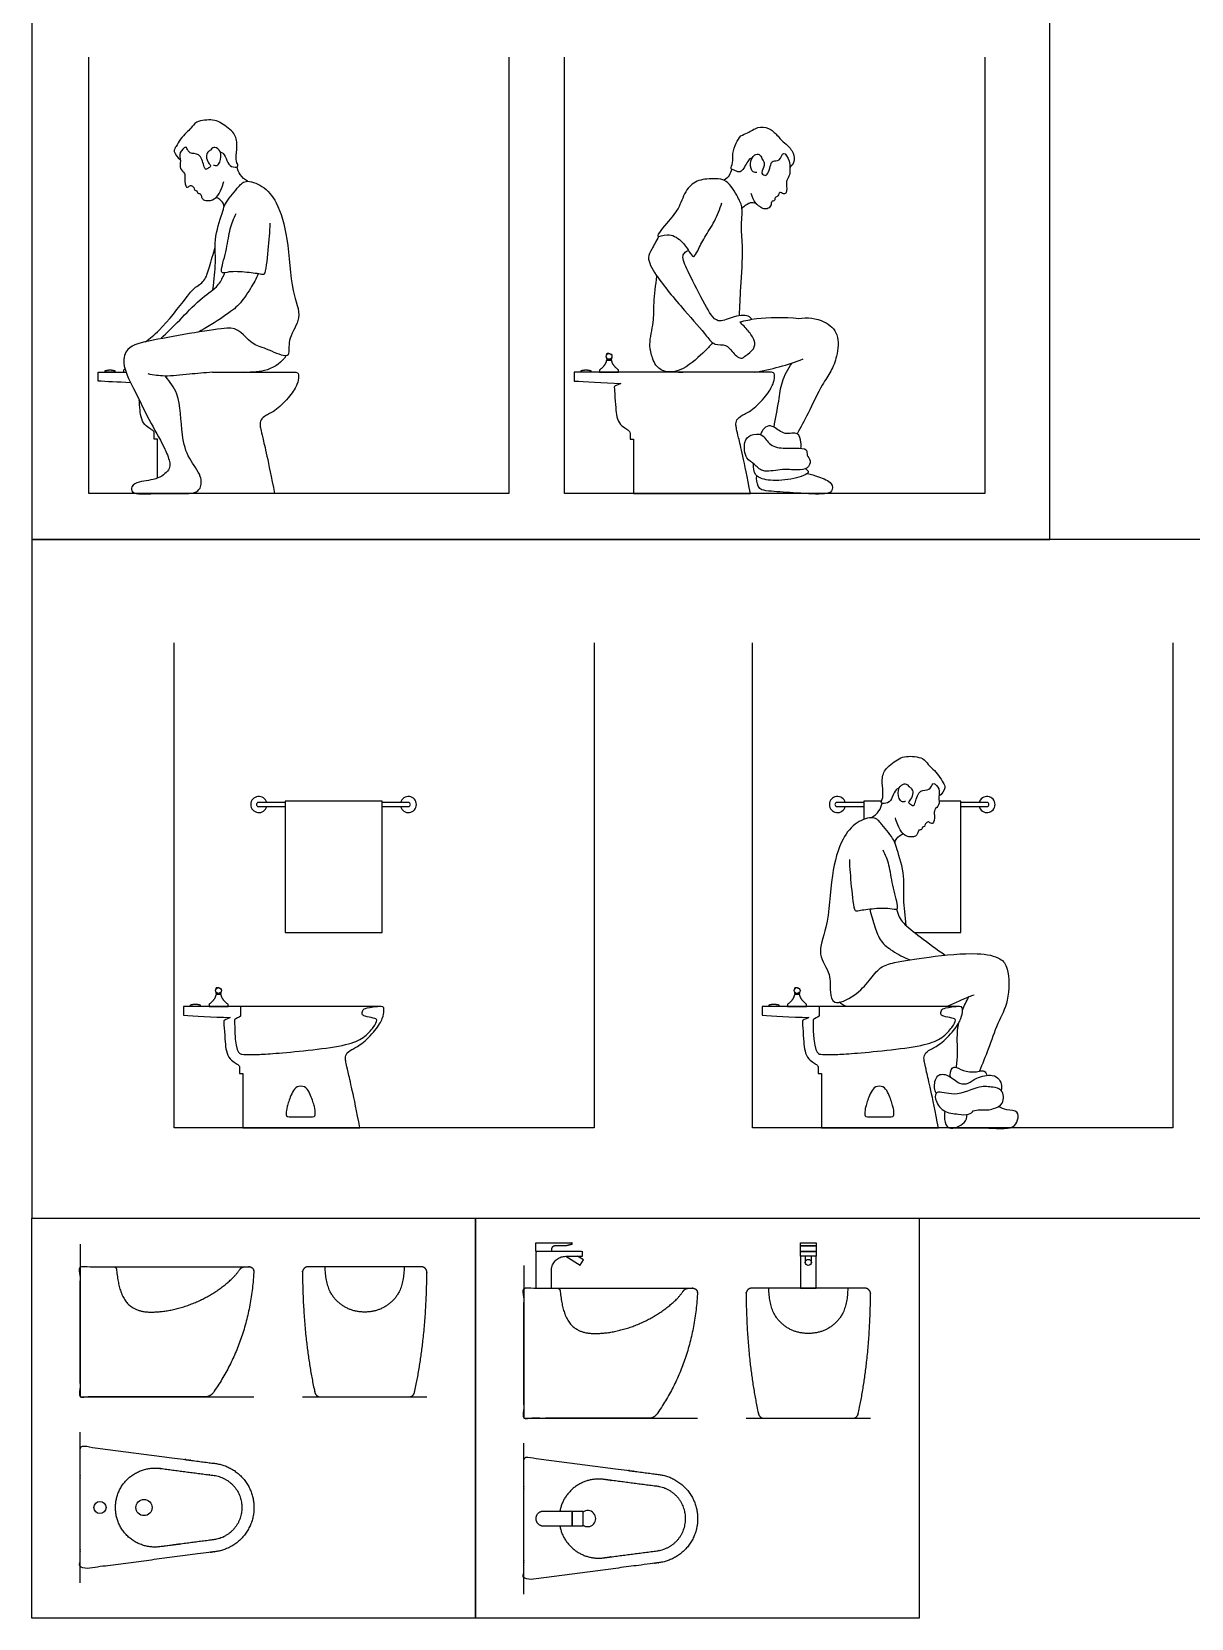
# Model space of a CAD drawing. Header units: millimetres. Extents: x 0.1 to 49.6, y 0.1 to 12.5.
# Drawn here: x 0.077 to 3.722, y 0.054 to 5.042 of the extents above; entities that cross this region are included whole.
import ezdxf

# ---------------------------------------------------------------- set-up
doc = ezdxf.new("R2010")
doc.units = ezdxf.units.MM
for name, color, linetype, true_color in [('AG-DETAILS', 7, 'Continuous', 0x66ffff), ('AG-DETAILS-DIAGRAM', 7, 'Continuous', 0xccff66), ('AG-DIAGRAM', 7, 'Continuous', 0xfecc66), ('AG-FIXTURE', 7, 'Continuous', 0x66ccff), ('AG-PEOPLE', 7, 'Continuous', 0xfc6666), ('X-VPRT', 6, 'Continuous', 0xff00ff)]:
    doc.layers.add(name, color=color, linetype=linetype, true_color=true_color)

msp = doc.modelspace()

# ---------------------------------------------------------------- linework, layer by layer
at = {"layer": 'AG-DETAILS'}
for centre, radius in [((0.2916, 0.4025), 0.019), ((0.4299, 0.4025), 0.0254)]:
    msp.add_circle(centre, radius, dxfattribs=at)
msp.add_arc((1.8244, 0.3678), 0.0254, 232.3854, 127.6146, dxfattribs=at)
at = {"layer": 'AG-DETAILS-DIAGRAM'}
for points, degree, knots in [([(0.7335, 1.9775), (0.7335, 1.9674), (0.7335, 1.9572), (0.7335, 1.9471), (0.7271, 1.9436), (0.7207, 1.9401), (0.7143, 1.9366), (0.7143, 1.8308), (0.745, 1.826), (0.7518, 1.8265), (0.79, 1.8265), (0.8623, 1.8314), (1.0589, 1.8498), (1.1213, 1.8779), (1.1543, 1.9137), (1.1654, 1.9376), (1.1542, 1.9409), (1.1208, 1.9472), (1.1148, 1.9524), (1.1164, 1.965), (1.1228, 1.9741), (1.1639, 1.9775)], 3, [0, 0, 0, 0, 0.099677, 0.099677, 0.099677, 0.171219, 0.171219, 0.171219, 0.337953, 0.504687, 0.671421, 0.838156, 1.171624, 1.338358, 1.505092, 1.671826, 1.83856, 2.005294, 2.172028, 2.338763, 2.505497, 2.505497, 2.505497, 2.505497]), ([(2.552, 1.9775), (2.552, 1.9674), (2.552, 1.9572), (2.552, 1.9471), (2.5456, 1.9436), (2.5393, 1.9401), (2.5329, 1.9366), (2.5329, 1.8308), (2.5635, 1.826), (2.5703, 1.8265), (2.6085, 1.8265), (2.6808, 1.8314), (2.8775, 1.8498), (2.9398, 1.8779), (2.9729, 1.9137), (2.9839, 1.9376), (2.9728, 1.9409), (2.9394, 1.9472), (2.9333, 1.9524), (2.9349, 1.965), (2.9414, 1.9741), (2.9825, 1.9775)], 3, [0, 0, 0, 0, 0.099677, 0.099677, 0.099677, 0.171219, 0.171219, 0.171219, 0.337953, 0.504687, 0.671421, 0.838156, 1.171624, 1.338358, 1.505092, 1.671826, 1.83856, 2.005294, 2.172028, 2.338763, 2.505497, 2.505497, 2.505497, 2.505497]), ([(0.3347, 1.1594), (0.3429, 1.1594), (0.344, 1.1479), (0.3497, 1.0833), (0.3959, 1.0183), (0.4985, 1.0159), (0.6155, 1.0532), (0.7101, 1.1197), (0.7318, 1.1518), (0.7372, 1.1594), (0.7493, 1.1594)], 2, [0, 0, 0, 0.065995, 0.065995, 0.396161, 0.755085, 1.114009, 1.472934, 1.794249, 1.794249, 1.864935, 1.864935, 1.864935]), ([(1.2475, 1.1594), (1.2475, 1.088), (1.1754, 1.0171), (1.1236, 1.0171), (1.0718, 1.0171), (0.9997, 1.088), (0.9997, 1.1594)], 2, [-0.774236, -0.774236, -0.774236, -0.387118, 0, 0, 0.387118, 0.774236, 0.774236, 0.774236]), ([(1.7292, 1.092), (1.7373, 1.092), (1.7385, 1.0805), (1.7442, 1.016), (1.7903, 0.951), (1.893, 0.9485), (2.01, 0.9859), (2.1046, 1.0524), (2.1262, 1.0845), (2.1317, 1.092), (2.1438, 1.092)], 2, [0, 0, 0, 0.065995, 0.065995, 0.396161, 0.755085, 1.114009, 1.472934, 1.794249, 1.794249, 1.864935, 1.864935, 1.864935]), ([(2.6419, 1.092), (2.6419, 1.0207), (2.5698, 0.9498), (2.518, 0.9498), (2.4663, 0.9498), (2.3941, 1.0207), (2.3941, 1.092)], 2, [-0.774236, -0.774236, -0.774236, -0.387118, 0, 0, 0.387118, 0.774236, 0.774236, 0.774236])]:
    msp.add_open_spline(points, degree=degree, knots=knots, dxfattribs=at)
at = {"layer": 'AG-DIAGRAM'}
for points in [[(1.5769, 4.9617), (1.5769, 3.5901), (0.2561, 3.5901), (0.2561, 4.9617)], [(3.0726, 4.9617), (3.0726, 3.5901), (1.7518, 3.5901), (1.7518, 4.9617)], [(1.8451, 3.1205), (1.8451, 1.5965), (0.5243, 1.5965), (0.5243, 3.1205)], [(3.6637, 3.1205), (3.6637, 1.5965), (2.3429, 1.5965), (2.3429, 3.1205)], [(0.2295, 1.2304), (0.2295, 0.7504), (0.7756, 0.7504)], [(1.624, 1.1631), (1.624, 0.6831), (2.1701, 0.6831)], [(0.928, 0.7504), (1.3192, 0.7504)], [(2.3225, 0.6831), (2.7136, 0.6831)], [(0.2295, 0.1654), (0.2295, 0.6395)], [(1.624, 0.1307), (1.624, 0.6048)]]:
    msp.add_lwpolyline(points, dxfattribs=at)
at = {"layer": 'AG-FIXTURE'}
for p, q in [((1.8857, 4.0085), (1.8857, 4.0121)), ((1.8977, 4.0085), (1.8977, 4.0121)), ((0.366, 3.9711), (0.3738, 3.9711)), ((1.8618, 3.9711), (1.9216, 3.9711)), ((0.6582, 2.0149), (0.6582, 2.0185)), ((0.6702, 2.0149), (0.6702, 2.0185)), ((2.4767, 2.0149), (2.4767, 2.0185)), ((2.4887, 2.0149), (2.4887, 2.0185)), ((0.6343, 1.9775), (0.6941, 1.9775)), ((2.4528, 1.9775), (2.5126, 1.9775))]:
    msp.add_line(p, q, dxfattribs=at)
for points in [[(0.3382, 3.9764), (0.3382, 3.9711), (0.3079, 3.9711), (0.3079, 3.9764)], [(1.834, 3.9764), (1.834, 3.9711), (1.8036, 3.9711), (1.8036, 3.9764)], [(2.7481, 2.6235), (2.6921, 2.6235), (2.6921, 2.5656)], [(2.8516, 2.2103), (2.9969, 2.2103), (2.9969, 2.6235), (2.9289, 2.6235)], [(0.6065, 1.9828), (0.6065, 1.9775), (0.5762, 1.9775), (0.5762, 1.9828)], [(2.425, 1.9828), (2.425, 1.9775), (2.3947, 1.9775), (2.3947, 1.9828)], [(0.8859, 1.631), (0.9228, 1.631)], [(0.9228, 1.631), (0.9596, 1.631)], [(2.7044, 1.631), (2.7413, 1.631)], [(2.7413, 1.631), (2.7782, 1.631)], [(1.7554, 1.1923), (1.8012, 1.1648), (1.811, 1.1811), (1.7924, 1.1923)], [(2.5276, 1.173), (2.5276, 1.1923), (2.5085, 1.1923), (2.5085, 1.173)]]:
    msp.add_lwpolyline(points, dxfattribs=at)
for points in [[(0.8736, 2.6235), (0.8736, 2.2103), (1.1784, 2.2103), (1.1784, 2.6235)], [(2.4937, 1.2251), (2.4937, 1.2347), (2.5424, 1.2347), (2.5424, 1.2251)], [(2.4937, 1.2251), (2.5424, 1.2251), (2.5424, 1.2071), (2.4937, 1.2071)], [(2.4937, 1.1923), (2.4937, 1.2071), (2.5424, 1.2071), (2.5424, 1.1923)], [(2.4937, 1.092), (2.5424, 1.092), (2.5424, 1.1923), (2.4937, 1.1923)]]:
    msp.add_lwpolyline(points, close=True, dxfattribs=at)
for centre, radius in [((1.8917, 4.0212), 0.00918), ((0.6642, 2.0276), 0.00918), ((2.4827, 2.0276), 0.00918), ((2.518, 1.173), 0.00952)]:
    msp.add_circle(centre, radius, dxfattribs=at)
for centre, radius, start, end in [((1.8848, 4.0067), 0.00185, 90, 170.0277), ((1.8985, 4.0067), 0.00185, 9.9723, 90), ((0.3678, 3.9776), 0.00185, 126.5623, 180), ((1.8636, 3.9776), 0.00185, 126.5623, 180), ((1.9197, 3.9776), 0.00185, 0, 53.4377), ((0.791, 2.6125), 0.0254, 14.4775, 345.5225), ((0.7897, 2.6125), 0.00635, 90, 180), ((0.7897, 2.6125), 0.00635, 180, 270), ((1.2609, 2.6125), 0.0254, 194.4775, 165.5225), ((1.2609, 2.6125), 0.00635, 0, 90), ((1.2609, 2.6125), 0.00635, 270, 0), ((2.6096, 2.6125), 0.0254, 14.4775, 345.5225), ((2.6082, 2.6125), 0.00635, 90, 180), ((2.6082, 2.6125), 0.00635, 180, 270), ((3.0795, 2.6125), 0.0254, 194.4775, 165.5225), ((3.0795, 2.6125), 0.00635, 0, 90), ((3.0795, 2.6125), 0.00635, 270, 0), ((0.6574, 2.013), 0.00185, 90, 170.0277), ((0.671, 2.013), 0.00185, 9.9723, 90), ((2.4759, 2.013), 0.00185, 90, 170.0277), ((2.4896, 2.013), 0.00185, 9.9723, 90), ((0.6361, 1.9839), 0.00185, 126.5623, 180), ((0.6923, 1.9839), 0.00185, 0, 53.4377), ((2.4547, 1.9839), 0.00185, 126.5623, 180), ((2.5108, 1.9839), 0.00185, 0, 53.4377)]:
    msp.add_arc(centre, radius, start, end, dxfattribs=at)
for points, degree in [([(1.883, 4.007), (1.8804, 3.9924), (1.8625, 3.9791)], 2), ([(1.8917, 4.0085), (1.8883, 4.0085), (1.8848, 4.0085)], 2), ([(1.8985, 4.0085), (1.8951, 4.0085), (1.8917, 4.0085)], 2), ([(1.9208, 3.9791), (1.9029, 3.9924), (1.9003, 4.007)], 2), ([(0.3079, 3.9764), (0.323, 3.9807), (0.3382, 3.9764)], 2), ([(0.366, 3.9776), (0.366, 3.9744), (0.366, 3.9711)], 2), ([(0.3702, 3.9818), (0.3686, 3.9804), (0.3667, 3.9791)], 2), ([(1.8036, 3.9764), (1.8188, 3.9807), (1.834, 3.9764)], 2), ([(1.8618, 3.9776), (1.8618, 3.9744), (1.8618, 3.9711)], 2), ([(1.9216, 3.9711), (1.9216, 3.9744), (1.9216, 3.9776)], 2), ([(0.8736, 2.6188), (0.8316, 2.6188), (0.7897, 2.6188)], 2), ([(0.7897, 2.6061), (0.8316, 2.6061), (0.8736, 2.6061)], 2), ([(1.2609, 2.6188), (1.2197, 2.6188), (1.1784, 2.6188)], 2), ([(1.1784, 2.6061), (1.2197, 2.6061), (1.2609, 2.6061)], 2), ([(2.6921, 2.6188), (2.6502, 2.6188), (2.6082, 2.6188)], 2), ([(2.6082, 2.6061), (2.6502, 2.6061), (2.6921, 2.6061)], 2), ([(3.0795, 2.6188), (3.0382, 2.6188), (2.9969, 2.6188)], 2), ([(2.9969, 2.6061), (3.0382, 2.6061), (3.0795, 2.6061)], 2), ([(0.6555, 2.0133), (0.653, 1.9987), (0.635, 1.9854)], 2), ([(0.6642, 2.0149), (0.6608, 2.0149), (0.6574, 2.0149)], 2), ([(0.671, 2.0149), (0.6676, 2.0149), (0.6642, 2.0149)], 2), ([(0.6934, 1.9854), (0.6754, 1.9987), (0.6728, 2.0133)], 2), ([(2.4741, 2.0133), (2.4715, 1.9987), (2.4536, 1.9854)], 2), ([(2.4827, 2.0149), (2.4793, 2.0149), (2.4759, 2.0149)], 2), ([(2.4896, 2.0149), (2.4861, 2.0149), (2.4827, 2.0149)], 2), ([(2.5119, 1.9854), (2.494, 1.9987), (2.4914, 2.0133)], 2), ([(0.5762, 1.9828), (0.5913, 1.987), (0.6065, 1.9828)], 2), ([(0.6343, 1.9839), (0.6343, 1.9807), (0.6343, 1.9775)], 2), ([(0.6941, 1.9775), (0.6941, 1.9807), (0.6941, 1.9839)], 2), ([(2.3947, 1.9828), (2.4099, 1.987), (2.425, 1.9828)], 2), ([(2.4528, 1.9839), (2.4528, 1.9807), (2.4528, 1.9775)], 2), ([(2.5126, 1.9775), (2.5126, 1.9807), (2.5126, 1.9839)], 2), ([(0.9228, 1.7273), (0.9055, 1.7273), (0.8901, 1.6964), (0.8784, 1.6604), (0.8767, 1.6406), (0.8771, 1.631), (0.8859, 1.631)], 3), ([(0.9596, 1.631), (0.9684, 1.631), (0.9689, 1.6406), (0.9671, 1.6604), (0.9554, 1.6964), (0.94, 1.7273), (0.9228, 1.7273)], 3), ([(2.7413, 1.7273), (2.724, 1.7273), (2.7087, 1.6964), (2.6969, 1.6604), (2.6952, 1.6406), (2.6956, 1.631), (2.7044, 1.631)], 3), ([(2.7782, 1.631), (2.7869, 1.631), (2.7874, 1.6406), (2.7857, 1.6604), (2.7739, 1.6964), (2.7586, 1.7273), (2.7413, 1.7273)], 3)]:
    msp.add_open_spline(points, degree=degree, dxfattribs=at)
for points, degree, knots in [([(1.9002, 4.0247), (1.8917, 4.0327), (1.8832, 4.0289), (1.8832, 4.0269), (1.8832, 4.0247)], 2, [0.14077652, 0.14077652, 0.14077652, 0.20964538, 0.20964538, 0.2308464, 0.2308464, 0.2308464]), ([(1.8832, 4.0178), (1.8832, 4.0151), (1.8832, 4.0121), (1.8868, 4.0121), (1.8904, 4.0121)], 2, [0.25574891, 0.25574891, 0.25574891, 0.27334207, 0.27334207, 0.28970983, 0.28970983, 0.28970983]), ([(1.893, 4.0121), (1.8966, 4.0121), (1.9002, 4.0121), (1.9002, 4.0151), (1.9002, 4.0178)], 2, [0.08191309, 0.08191309, 0.08191309, 0.09828085, 0.09828085, 0.11587401, 0.11587401, 0.11587401]), ([(0.3882, 3.9383), (0.3477, 3.9401), (0.3106, 3.9418), (0.286, 3.9438), (0.286, 3.9529), (0.286, 3.962), (0.286, 3.9711), (0.3148, 3.9711), (0.3441, 3.9711), (0.3738, 3.9711)], 3, [0.7842847, 0.7842847, 0.7842847, 0.7842847, 1.1888742, 1.1888742, 1.1888742, 1.2770696, 1.2770696, 1.2770696, 1.5891093, 1.5891093, 1.5891093, 1.5891093]), ([(0.6457, 3.9711), (0.7317, 3.9711), (0.8192, 3.9711), (0.9068, 3.9711), (0.9163, 3.9711), (0.9163, 3.9587), (0.9139, 3.9357), (0.8921, 3.8981), (0.8435, 3.8489), (0.8124, 3.8363), (0.7954, 3.8215), (0.7939, 3.8058), (0.7987, 3.7834), (0.8199, 3.6953), (0.8403, 3.5901), (0.7176, 3.5901), (0.5949, 3.5901), (0.4723, 3.5901)], 3, [2.50697, 2.50697, 2.50697, 2.50697, 3.354334, 3.354334, 3.354334, 3.515499, 3.676664, 3.837829, 3.998994, 4.160159, 4.321324, 4.482489, 4.643654, 4.804819, 4.804819, 4.804819, 5.991601, 5.991601, 5.991601, 5.991601]), ([(1.9286, 3.9364), (1.8719, 3.9388), (1.8152, 3.9412), (1.7818, 3.9438), (1.7818, 3.9529), (1.7818, 3.962), (1.7818, 3.9711), (1.9732, 3.9711), (2.1879, 3.9711), (2.4026, 3.9711), (2.4121, 3.9711), (2.4121, 3.9587), (2.4097, 3.9357), (2.3878, 3.8981), (2.3393, 3.8489), (2.3082, 3.8363), (2.2912, 3.8215), (2.2896, 3.8058), (2.2945, 3.7834), (2.3157, 3.6953), (2.336, 3.5901), (2.2134, 3.5901), (2.0907, 3.5901), (1.9681, 3.5901), (1.9681, 3.647), (1.9681, 3.7038), (1.9681, 3.7606), (1.9647, 3.7606), (1.9613, 3.7606), (1.958, 3.7606), (1.958, 3.7666), (1.958, 3.7727), (1.958, 3.7787), (1.958, 3.7848), (1.9525, 3.7886), (1.9425, 3.7953), (1.9222, 3.8093), (1.914, 3.8391), (1.9125, 3.8644), (1.9081, 3.9209), (1.9079, 3.9289), (1.9143, 3.9292), (1.9286, 3.9364)], 3, [0.638686, 0.638686, 0.638686, 0.638686, 1.190795, 1.190795, 1.190795, 1.279298, 1.279298, 1.279298, 3.363814, 3.363814, 3.363814, 3.525542, 3.68727, 3.848997, 4.010725, 4.172452, 4.33418, 4.495907, 4.657635, 4.819362, 4.819362, 4.819362, 6.010288, 6.010288, 6.010288, 6.561238, 6.561238, 6.561238, 6.593949, 6.593949, 6.593949, 6.652593, 6.652593, 6.652593, 6.729814, 6.807035, 6.884255, 6.961476, 7.038696, 7.115917, 7.193138, 7.270358, 7.270358, 7.270358, 7.270358]), ([(0.4723, 3.6383), (0.4723, 3.6791), (0.4723, 3.7198), (0.4723, 3.7606), (0.4689, 3.7606), (0.4656, 3.7606), (0.4622, 3.7606), (0.4622, 3.7666), (0.4622, 3.7727), (0.4622, 3.7787), (0.4622, 3.7848), (0.4567, 3.7886), (0.4467, 3.7953), (0.4264, 3.8093), (0.4182, 3.8391), (0.4171, 3.8586), (0.4156, 3.8787), (0.4152, 3.8837)], 3, [6.1468743, 6.1468743, 6.1468743, 6.1468743, 6.5406346, 6.5406346, 6.5406346, 6.5732322, 6.5732322, 6.5732322, 6.6316722, 6.6316722, 6.6316722, 6.7086241, 6.7855761, 6.862528, 6.93948, 7.016432, 7.0407269, 7.0407269, 7.0407269, 7.0407269]), ([(0.6727, 2.0311), (0.6642, 2.039), (0.6557, 2.0352), (0.6557, 2.0333), (0.6557, 2.0311)], 2, [0.14077652, 0.14077652, 0.14077652, 0.20964538, 0.20964538, 0.2308464, 0.2308464, 0.2308464]), ([(0.6557, 2.0241), (0.6557, 2.0214), (0.6557, 2.0185), (0.6593, 2.0185), (0.6629, 2.0185)], 2, [0.25574891, 0.25574891, 0.25574891, 0.27334207, 0.27334207, 0.28970983, 0.28970983, 0.28970983]), ([(0.6655, 2.0185), (0.6691, 2.0185), (0.6727, 2.0185), (0.6727, 2.0214), (0.6727, 2.0241)], 2, [0.08191309, 0.08191309, 0.08191309, 0.09828085, 0.09828085, 0.11587401, 0.11587401, 0.11587401]), ([(2.4912, 2.0311), (2.4827, 2.039), (2.4742, 2.0352), (2.4742, 2.0333), (2.4742, 2.0311)], 2, [0.14077652, 0.14077652, 0.14077652, 0.20964538, 0.20964538, 0.2308464, 0.2308464, 0.2308464]), ([(2.4742, 2.0241), (2.4742, 2.0214), (2.4742, 2.0185), (2.4778, 2.0185), (2.4814, 2.0185)], 2, [0.25574891, 0.25574891, 0.25574891, 0.27334207, 0.27334207, 0.28970983, 0.28970983, 0.28970983]), ([(2.484, 2.0185), (2.4876, 2.0185), (2.4912, 2.0185), (2.4912, 2.0214), (2.4912, 2.0241)], 2, [0.08191309, 0.08191309, 0.08191309, 0.09828085, 0.09828085, 0.11587401, 0.11587401, 0.11587401]), ([(0.7012, 1.9428), (0.6445, 1.9451), (0.5878, 1.9475), (0.5543, 1.9501), (0.5543, 1.9592), (0.5543, 1.9683), (0.5543, 1.9775), (0.7457, 1.9775), (0.9604, 1.9775), (1.1751, 1.9775), (1.1846, 1.9775), (1.1846, 1.965), (1.1822, 1.942), (1.1603, 1.9045), (1.1118, 1.8552), (1.0807, 1.8426), (1.0637, 1.8278), (1.0622, 1.8121), (1.067, 1.7898), (1.0882, 1.7016), (1.1085, 1.5965), (0.9859, 1.5965), (0.8632, 1.5965), (0.7406, 1.5965), (0.7406, 1.6533), (0.7406, 1.7101), (0.7406, 1.7669), (0.7372, 1.7669), (0.7338, 1.7669), (0.7305, 1.7669), (0.7305, 1.773), (0.7305, 1.779), (0.7305, 1.7851), (0.7305, 1.7911), (0.725, 1.7949), (0.715, 1.8016), (0.6947, 1.8157), (0.6865, 1.8454), (0.685, 1.8708), (0.6806, 1.9273), (0.6804, 1.9352), (0.6869, 1.9356), (0.7012, 1.9428)], 3, [0.638686, 0.638686, 0.638686, 0.638686, 1.190795, 1.190795, 1.190795, 1.279298, 1.279298, 1.279298, 3.363814, 3.363814, 3.363814, 3.525542, 3.68727, 3.848997, 4.010725, 4.172452, 4.33418, 4.495907, 4.657635, 4.819362, 4.819362, 4.819362, 6.010288, 6.010288, 6.010288, 6.561238, 6.561238, 6.561238, 6.593949, 6.593949, 6.593949, 6.652593, 6.652593, 6.652593, 6.729814, 6.807035, 6.884255, 6.961476, 7.038696, 7.115917, 7.193138, 7.270358, 7.270358, 7.270358, 7.270358]), ([(2.5197, 1.9428), (2.463, 1.9451), (2.4063, 1.9475), (2.3729, 1.9501), (2.3729, 1.9592), (2.3729, 1.9683), (2.3729, 1.9775), (2.5643, 1.9775), (2.7789, 1.9775), (2.9936, 1.9775), (3.0032, 1.9775), (3.0032, 1.965), (3.0007, 1.942), (2.9789, 1.9045), (2.9303, 1.8552), (2.8992, 1.8426), (2.8822, 1.8278), (2.8807, 1.8121), (2.8855, 1.7898), (2.9067, 1.7016), (2.9271, 1.5965), (2.8044, 1.5965), (2.6818, 1.5965), (2.5591, 1.5965), (2.5591, 1.6533), (2.5591, 1.7101), (2.5591, 1.7669), (2.5557, 1.7669), (2.5524, 1.7669), (2.549, 1.7669), (2.549, 1.773), (2.549, 1.779), (2.549, 1.7851), (2.549, 1.7911), (2.5435, 1.7949), (2.5336, 1.8016), (2.5133, 1.8157), (2.5051, 1.8454), (2.5035, 1.8708), (2.4992, 1.9273), (2.4989, 1.9352), (2.5054, 1.9356), (2.5197, 1.9428)], 3, [0.638686, 0.638686, 0.638686, 0.638686, 1.190795, 1.190795, 1.190795, 1.279298, 1.279298, 1.279298, 3.363814, 3.363814, 3.363814, 3.525542, 3.68727, 3.848997, 4.010725, 4.172452, 4.33418, 4.495907, 4.657635, 4.819362, 4.819362, 4.819362, 6.010288, 6.010288, 6.010288, 6.561238, 6.561238, 6.561238, 6.593949, 6.593949, 6.593949, 6.652593, 6.652593, 6.652593, 6.729814, 6.807035, 6.884255, 6.961476, 7.038696, 7.115917, 7.193138, 7.270358, 7.270358, 7.270358, 7.270358]), ([(1.7104, 1.2119), (1.7104, 1.2251), (1.7248, 1.2251), (1.7403, 1.2251), (1.7559, 1.2251), (1.7655, 1.2275), (1.7752, 1.2299), (1.7752, 1.2323), (1.7752, 1.2347), (1.7428, 1.2347), (1.7104, 1.2347), (1.686, 1.2347), (1.6617, 1.2347), (1.6617, 1.2209), (1.6617, 1.2071), (1.686, 1.2071), (1.7104, 1.2071), (1.7104, 1.2095), (1.7104, 1.2119)], 2, [0.7191531, 0.7191531, 0.7191531, 0.8096815, 0.8096815, 0.9116524, 0.9116524, 0.9768367, 0.9768367, 0.9925923, 0.9925923, 1.2051716, 1.2051716, 1.3647225, 1.3647225, 1.4553299, 1.4553299, 1.6148808, 1.6148808, 1.6308056, 1.6308056, 1.6308056]), ([(1.7757, 0.3439), (1.7923, 0.3439), (1.8089, 0.3439), (1.8089, 0.3678), (1.8089, 0.3916), (1.7923, 0.3916), (1.7757, 0.3916), (1.7757, 0.3678), (1.7757, 0.3439)], 2, [0, 0, 0, 0.37213, 0.37213, 0.505714, 0.505714, 0.877844, 0.877844, 1.011428, 1.011428, 1.011428])]:
    msp.add_open_spline(points, degree=degree, knots=knots, dxfattribs=at)
for points, weights, knots in [([(1.7554, 1.1923), (1.7104, 1.1923), (1.7104, 1.1473), (1.7104, 1.1196), (1.7104, 1.092), (1.686, 1.092), (1.6617, 1.092), (1.6617, 1.1496), (1.6617, 1.2071), (1.735, 1.2071), (1.8084, 1.2071), (1.8084, 1.1997), (1.8084, 1.1923), (1.7819, 1.1923), (1.7554, 1.1923)], [1, 0.707106781187, 1, 1, 1, 1, 1, 1, 1, 1, 1, 1, 1, 1, 1], [8.700399, 8.700399, 8.700399, 8.932307, 8.932307, 9.483383, 9.483383, 9.642934, 9.642934, 10.642934, 10.642934, 11.642934, 11.642934, 12.642934, 12.642934, 13.183782, 13.183782, 13.183782]), ([(0.6213, 0.7504), (0.6382, 0.7504), (0.6482, 0.7644), (0.7643, 0.9313), (0.775, 1.1444), (0.7753, 1.1505), (0.7711, 1.1549), (0.7669, 1.1594), (0.7608, 1.1594), (0.4951, 1.1594), (0.2295, 1.1594), (0.2295, 0.9549), (0.2295, 0.7504), (0.4254, 0.7504), (0.6213, 0.7504)], [1, 1, 1, 1, 1, 0.91902006123, 1, 0.91902006123, 1, 1, 1, 1, 1, 1, 1], [0, 0, 0, 0.111676, 0.111676, 1.471496, 1.471496, 1.509374, 1.509374, 1.547251, 1.547251, 3.290212, 3.290212, 4.631879, 4.631879, 5.917391, 5.917391, 5.917391]), ([(1.3015, 1.1594), (1.3088, 1.1594), (1.314, 1.1542), (1.3192, 1.149), (1.3191, 1.1416), (1.3176, 0.9336), (1.2802, 0.7643), (1.2772, 0.7504), (1.263, 0.7504), (1.1933, 0.7504), (1.1236, 0.7504), (1.0539, 0.7504), (0.9842, 0.7504), (0.97, 0.7504), (0.967, 0.7643), (0.9296, 0.9336), (0.9281, 1.1416), (0.928, 1.149), (0.9332, 1.1542), (0.9384, 1.1594), (0.9457, 1.1594), (1.0346, 1.1594), (1.1236, 1.1594), (1.2125, 1.1594), (1.3015, 1.1594)], [1, 0.923176550794, 1, 0.923176550794, 1, 1, 1, 0.779555046619, 1, 1, 1, 1, 1, 0.779555046619, 1, 1, 1, 0.923176550794, 1, 0.923176550794, 1, 1, 1, 1, 1], [-1.901128, -1.901128, -1.901128, -1.855535, -1.855535, -1.809942, -1.809942, -0.557052, -0.557052, -0.478835, -0.478835, -0.021404, -0.021404, 0.436027, 0.436027, 0.514244, 0.514244, 1.767134, 1.767134, 1.812727, 1.812727, 1.85832, 1.85832, 2.441994, 2.441994, 3.025669, 3.025669, 3.025669]), ([(2.0158, 0.6831), (2.0327, 0.6831), (2.0426, 0.697), (2.1588, 0.8639), (2.1695, 1.0771), (2.1698, 1.0832), (2.1655, 1.0876), (2.1613, 1.092), (2.1552, 1.092), (1.8896, 1.092), (1.624, 1.092), (1.624, 0.8876), (1.624, 0.6831), (1.8199, 0.6831), (2.0158, 0.6831)], [1, 1, 1, 1, 1, 0.91902006123, 1, 0.91902006123, 1, 1, 1, 1, 1, 1, 1], [0, 0, 0, 0.111676, 0.111676, 1.471496, 1.471496, 1.509374, 1.509374, 1.547251, 1.547251, 3.290212, 3.290212, 4.631879, 4.631879, 5.917391, 5.917391, 5.917391]), ([(2.696, 1.092), (2.7033, 1.092), (2.7085, 1.0868), (2.7136, 1.0816), (2.7136, 1.0743), (2.712, 0.8663), (2.6747, 0.6969), (2.6716, 0.6831), (2.6575, 0.6831), (2.5878, 0.6831), (2.518, 0.6831), (2.4483, 0.6831), (2.3786, 0.6831), (2.3645, 0.6831), (2.3614, 0.6969), (2.3241, 0.8663), (2.3225, 1.0743), (2.3225, 1.0816), (2.3276, 1.0868), (2.3328, 1.092), (2.3401, 1.092), (2.4291, 1.092), (2.518, 1.092), (2.607, 1.092), (2.696, 1.092)], [1, 0.923176550794, 1, 0.923176550794, 1, 1, 1, 0.779555046619, 1, 1, 1, 1, 1, 0.779555046619, 1, 1, 1, 0.923176550794, 1, 0.923176550794, 1, 1, 1, 1, 1], [-1.901128, -1.901128, -1.901128, -1.855535, -1.855535, -1.809942, -1.809942, -0.557052, -0.557052, -0.478835, -0.478835, -0.021404, -0.021404, 0.436027, 0.436027, 0.514244, 0.514244, 1.767134, 1.767134, 1.812727, 1.812727, 1.85832, 1.85832, 2.441994, 2.441994, 3.025669, 3.025669, 3.025669]), ([(0.6465, 0.2628), (0.6501, 0.2632), (0.6537, 0.2637), (0.7756, 0.2796), (0.7756, 0.4025), (0.7756, 0.5254), (0.6537, 0.5412), (0.6501, 0.5417), (0.6465, 0.5421), (0.6433, 0.5425), (0.64, 0.5429), (0.439, 0.5692), (0.2381, 0.5954), (0.2346, 0.5959), (0.2319, 0.5936), (0.2293, 0.5912), (0.2293, 0.5877), (0.2293, 0.4951), (0.2293, 0.4025), (0.2293, 0.3098), (0.2293, 0.2172), (0.2293, 0.2137), (0.2319, 0.2114), (0.2346, 0.209), (0.2381, 0.2095), (0.439, 0.2357), (0.64, 0.262), (0.6433, 0.2624), (0.6465, 0.2628)], [1, 0.99988672031, 1, 0.75141738468, 1, 0.75141738468, 1, 0.99988672031, 1, 1, 1, 1, 1, 0.910969898672, 1, 0.910969898672, 1, 1, 1, 1, 1, 0.910969898682, 1, 0.910969898682, 1, 1, 1, 1, 1], [4.018911, 4.018911, 4.018911, 4.04417, 4.04417, 4.70591, 4.70591, 5.367651, 5.367651, 5.39291, 5.39291, 5.411821, 5.411821, 6.390552, 6.390552, 6.412128, 6.412128, 6.433704, 6.433704, 7.388317, 7.388317, 8.34293, 8.34293, 8.364506, 8.364506, 8.386082, 8.386082, 9.364813, 9.364813, 9.383724, 9.383724, 9.383724]), ([(2.0409, 0.2281), (2.0446, 0.2285), (2.0482, 0.229), (2.1701, 0.2449), (2.1701, 0.3678), (2.1701, 0.4907), (2.0482, 0.5065), (2.0446, 0.507), (2.0409, 0.5074), (2.0377, 0.5078), (2.0345, 0.5082), (1.8335, 0.5345), (1.6325, 0.5607), (1.629, 0.5612), (1.6264, 0.5589), (1.6238, 0.5566), (1.6238, 0.5531), (1.6238, 0.4604), (1.6238, 0.3678), (1.6238, 0.2751), (1.6238, 0.1825), (1.6238, 0.179), (1.6264, 0.1767), (1.629, 0.1743), (1.6325, 0.1748), (1.8335, 0.2011), (2.0345, 0.2273), (2.0377, 0.2277), (2.0409, 0.2281)], [1, 0.99988672031, 1, 0.75141738468, 1, 0.75141738468, 1, 0.99988672031, 1, 1, 1, 1, 1, 0.910969898672, 1, 0.910969898672, 1, 1, 1, 1, 1, 0.910969898682, 1, 0.910969898682, 1, 1, 1, 1, 1], [4.018911, 4.018911, 4.018911, 4.04417, 4.04417, 4.70591, 4.70591, 5.367651, 5.367651, 5.39291, 5.39291, 5.411821, 5.411821, 6.390552, 6.390552, 6.412128, 6.412128, 6.433704, 6.433704, 7.388317, 7.388317, 8.34293, 8.34293, 8.364506, 8.364506, 8.386082, 8.386082, 9.364813, 9.364813, 9.383724, 9.383724, 9.383724]), ([(0.4645, 0.5267), (0.3403, 0.5267), (0.3403, 0.4025), (0.3403, 0.2782), (0.4645, 0.2782), (0.4729, 0.2782), (0.4839, 0.2797), (0.4865, 0.2801), (0.5643, 0.2903), (0.6422, 0.3004), (0.6455, 0.3008), (0.7378, 0.3128), (0.7378, 0.4025), (0.7378, 0.4921), (0.6455, 0.5041), (0.6422, 0.5045), (0.5643, 0.5146), (0.4865, 0.5248), (0.4839, 0.5252), (0.4729, 0.5267), (0.4645, 0.5267)], [1, 0.707106781187, 1, 0.707106781187, 1, 0.972737791714, 0.943799280015, 0.93751782039, 0.93751782039, 0.93751782039, 0.9260698266, 0.705120886191, 0.961591056141, 0.705120886191, 0.9260698266, 0.937517820391, 0.937517820391, 0.937517820391, 0.943799280016, 0.972737791715, 1], [0, 0, 0, 0.640251, 0.640251, 1.280501, 1.280501, 1.340095, 1.358229, 1.358229, 1.833203, 1.833203, 1.861786, 2.444835, 2.444835, 3.027885, 3.056468, 3.056468, 3.531441, 3.531441, 3.549578, 3.60918, 3.60918, 3.60918]), ([(1.7371, 0.3439), (1.7567, 0.2435), (1.859, 0.2435), (1.8674, 0.2435), (1.8783, 0.245), (1.8809, 0.2454), (1.9588, 0.2556), (2.0367, 0.2657), (2.04, 0.2661), (2.1322, 0.2781), (2.1322, 0.3678), (2.1322, 0.4574), (2.04, 0.4695), (2.0367, 0.4698), (1.9588, 0.4799), (1.8809, 0.4901), (1.8783, 0.4905), (1.8674, 0.492), (1.859, 0.492), (1.7567, 0.492), (1.7371, 0.3916)], [0.933084798932, 0.745631636102, 1, 0.972737791714, 0.943799280015, 0.93751782039, 0.93751782039, 0.93751782039, 0.9260698266, 0.705120886191, 0.961591056141, 0.705120886191, 0.9260698266, 0.937517820391, 0.937517820391, 0.937517820391, 0.943799280016, 0.972737791715, 1, 0.745631636102, 0.933084798933], [0.724464, 0.724464, 0.724464, 1.280501, 1.280501, 1.340095, 1.358229, 1.358229, 1.833203, 1.833203, 1.861786, 2.444835, 2.444835, 3.027885, 3.056468, 3.056468, 3.531441, 3.531441, 3.549578, 3.60918, 3.60918, 4.165217, 4.165217, 4.165217]), ([(1.686, 0.3439), (1.7308, 0.3439), (1.7757, 0.3439), (1.7757, 0.3678), (1.7757, 0.3916), (1.7308, 0.3916), (1.686, 0.3916), (1.6622, 0.3916), (1.6622, 0.3678), (1.6622, 0.3439), (1.686, 0.3439)], [1, 1, 1, 1, 1, 1, 1, 0.707106772225, 1, 0.707106772225, 1], [0.078125, 0.078125, 0.078125, 0.3721302, 0.3721302, 0.505714, 0.505714, 0.7997192, 0.7997192, 0.9224376, 0.9224376, 1.0451561, 1.0451561, 1.0451561])]:
    msp.add_rational_spline(points, weights, degree=2, knots=knots, dxfattribs=at)
at = {"layer": 'AG-PEOPLE'}
for points, knots in [([(0.6694, 4.6635), (0.6726, 4.6625), (0.6803, 4.6607), (0.6909, 4.6356), (0.7009, 4.6159), (0.7297, 4.6146), (0.7203, 4.6314), (0.719, 4.6536), (0.7251, 4.6919), (0.7139, 4.7284), (0.6686, 4.7576), (0.6477, 4.7663), (0.5926, 4.7627), (0.5785, 4.7383), (0.5624, 4.7241), (0.5441, 4.7045), (0.531, 4.6815), (0.5204, 4.6658), (0.5349, 4.6452), (0.5441, 4.6396)], [0, 0, 0, 0, 0.18079, 0.471655, 0.745891, 0.997308, 1.196946, 1.472715, 1.825422, 2.175024, 2.580495, 2.865941, 3.271404, 3.563834, 3.825688, 4.123609, 4.418895, 4.651469, 4.976178, 4.976178, 4.976178, 4.976178]), ([(2.3421, 4.6454), (2.3387, 4.6439), (2.3304, 4.6423), (2.3143, 4.6075), (2.3009, 4.5984), (2.2855, 4.6066), (2.2713, 4.6096), (2.2835, 4.6318), (2.2777, 4.6595), (2.2909, 4.6913), (2.3041, 4.7168), (2.3283, 4.7228), (2.3579, 4.7445), (2.3944, 4.7414), (2.42, 4.7179), (2.4314, 4.7018), (2.4489, 4.6891), (2.4739, 4.6617), (2.4753, 4.6327), (2.4651, 4.6197), (2.4594, 4.6148)], [0, 0, 0, 0, 0.18649, 0.524651, 0.736244, 0.961703, 1.142069, 1.388423, 1.687563, 2.013329, 2.302405, 2.57219, 2.904423, 3.230863, 3.553335, 3.797458, 4.054826, 4.390385, 4.678379, 4.943509, 4.943509, 4.943509, 4.943509]), ([(0.6386, 4.6699), (0.6356, 4.6681), (0.6298, 4.6632), (0.6239, 4.6491), (0.631, 4.6291), (0.6434, 4.6187), (0.6301, 4.6126), (0.6226, 4.6067), (0.6172, 4.6225), (0.6067, 4.6624), (0.573, 4.6558), (0.5657, 4.6743), (0.5603, 4.6821), (0.538, 4.6613), (0.5471, 4.6361), (0.5398, 4.6106), (0.5607, 4.5969), (0.5571, 4.5799), (0.5599, 4.5469), (0.5747, 4.5576), (0.5781, 4.5596), (0.5878, 4.5528), (0.5881, 4.5427), (0.5971, 4.5436), (0.5971, 4.5325), (0.6089, 4.5341), (0.6102, 4.5208), (0.6168, 4.5124), (0.6338, 4.509), (0.6596, 4.5174), (0.6736, 4.549), (0.6789, 4.5631), (0.6808, 4.5706)], [0, 0, 0, 0, 0.187483, 0.403146, 0.666953, 0.864092, 1.055146, 1.209015, 1.416669, 1.766723, 2.062686, 2.297711, 2.440908, 2.717101, 3.010478, 3.28961, 3.544233, 3.787117, 4.075652, 4.268125, 4.380269, 4.563818, 4.731951, 4.873477, 5.034932, 5.199935, 5.391307, 5.572756, 5.801089, 6.089277, 6.417478, 6.693424, 6.693424, 6.693424, 6.693424]), ([(0.6486, 4.6227), (0.6517, 4.6214), (0.6597, 4.6197), (0.6717, 4.6316), (0.6738, 4.6669), (0.6541, 4.6798), (0.6446, 4.678), (0.6386, 4.6699)], [0, 0, 0, 0, 0.200202, 0.439506, 0.798113, 1.081378, 1.292756, 1.292756, 1.292756, 1.292756]), ([(2.3567, 4.5993), (2.3526, 4.5991), (2.342, 4.5983), (2.3307, 4.6274), (2.3473, 4.6569), (2.3639, 4.6583), (2.3703, 4.6495), (2.3718, 4.6427)], [0, 0, 0, 0, 0.201438, 0.498837, 0.820752, 1.030101, 1.242064, 1.242064, 1.242064, 1.242064]), ([(2.3718, 4.6427), (2.3781, 4.6333), (2.3819, 4.6265), (2.3735, 4.6049), (2.3706, 4.5967), (2.3775, 4.5923), (2.3855, 4.5874), (2.3941, 4.6024), (2.3998, 4.6225), (2.4047, 4.6388), (2.4302, 4.6323), (2.4377, 4.6739), (2.4622, 4.6335), (2.458, 4.6156), (2.4627, 4.5967), (2.451, 4.5779), (2.4479, 4.5634), (2.4525, 4.5352), (2.4405, 4.5301), (2.4266, 4.5409), (2.4244, 4.5235), (2.4118, 4.5216), (2.4141, 4.5099), (2.4001, 4.5093), (2.4028, 4.4968), (2.3921, 4.4845), (2.3765, 4.4843), (2.3578, 4.4969), (2.3471, 4.5069), (2.3381, 4.5335)], [0, 0, 0, 0, 0.18051, 0.452905, 0.610853, 0.763679, 0.918342, 1.13399, 1.407563, 1.618109, 1.87185, 2.154136, 2.468096, 2.726913, 2.967823, 3.22626, 3.456218, 3.746857, 3.919739, 4.12141, 4.319293, 4.503358, 4.666805, 4.845, 5.02602, 5.243087, 5.459668, 5.730264, 6.456782, 6.456782, 6.456782, 6.456782]), ([(0.7558, 4.5715), (0.7467, 4.5767), (0.7307, 4.5913), (0.7244, 4.6083), (0.7226, 4.6168)], [0, 0, 0, 0, 0.3203881, 0.6138589, 0.6138589, 0.6138589, 0.6138589]), ([(2.2768, 4.6096), (2.2754, 4.6028), (2.2703, 4.5892), (2.2598, 4.5788), (2.2539, 4.5747)], [0, 0, 0, 0, 0.2558492, 0.5145646, 0.5145646, 0.5145646, 0.5145646]), ([(0.6466, 4.2318, 0.0027), (0.6501, 4.2636, 0.0027), (0.6577, 4.317, 0.0027), (0.6489, 4.3956, 0.0027), (0.6786, 4.4779, 0.0027), (0.683, 4.501, 0.0027), (0.7233, 4.5504, 0.0027), (0.748, 4.5792, 0.0027), (0.8068, 4.558, 0.0027), (0.8523, 4.5044, 0.0027), (0.8856, 4.3892, 0.0027), (0.8892, 4.2296, 0.0027), (0.9312, 4.1438, 0.0027), (0.8806, 4.0807, 0.0027), (0.8885, 4.0262, 0.0027), (0.8725, 4.0181, 0.0027), (0.7996, 4.0524, 0.0027), (0.7632, 4.0585, 0.0027), (0.726, 4.1154, 0.0027), (0.6899, 4.11)], [0, 0, 0, 0, 0.509483, 1.029747, 1.547949, 1.834408, 2.282175, 2.619805, 3.034322, 3.506586, 4.13279, 4.864225, 5.398315, 5.875259, 6.301776, 6.63704, 7.095023, 7.566747, 8.219897, 8.219897, 8.219897, 8.219897]), ([(2.3013, 4.1488), (2.3029, 4.1784), (2.3052, 4.239), (2.3146, 4.3617), (2.3048, 4.424), (2.3138, 4.4882), (2.2976, 4.52), (2.2642, 4.5782), (2.2245, 4.5799), (2.1723, 4.5786), (2.1317, 4.5481), (2.1136, 4.4882), (2.0837, 4.452), (2.0264, 4.3854), (2.0794, 4.4119), (2.1199, 4.3867), (2.1423, 4.3532), (2.1577, 4.3279), (2.1722, 4.3566), (2.1915, 4.3969), (2.2252, 4.4455), (2.2398, 4.484), (2.246, 4.5037)], [0.037266, 0.037266, 0.037266, 0.037266, 0.547994, 1.166477, 1.619526, 2.047964, 2.386949, 2.824099, 3.162459, 3.558256, 3.943047, 4.367987, 4.789538, 5.21439, 5.522395, 5.90394, 6.270555, 6.519152, 6.779592, 7.164677, 7.594177, 8.032877, 8.032877, 8.032877, 8.032877]), ([(0.682, 4.4924), (0.681, 4.4972), (0.6782, 4.5072), (0.6644, 4.5179), (0.6566, 4.5207)], [0, 0, 0, 0, 0.2201655, 0.5044379, 0.5044379, 0.5044379, 0.5044379]), ([(2.3567, 4.4991), (2.3518, 4.5023), (2.3397, 4.5075), (2.3215, 4.4965), (2.3133, 4.4903), (2.3095, 4.4866)], [0, 0, 0, 0, 0.2332055, 0.4806504, 0.7025936, 0.7025936, 0.7025936, 0.7025936]), ([(0.8256, 4.4402), (0.8248, 4.4116), (0.82, 4.3636), (0.8121, 4.2753), (0.7975, 4.2799), (0.7518, 4.2861), (0.7013, 4.2895), (0.674, 4.2804), (0.6725, 4.2985), (0.6919, 4.3613), (0.6982, 4.422), (0.7121, 4.4546), (0.7193, 4.4699)], [0, 0, 0, 0, 0.530662, 1.028878, 1.192669, 1.580012, 2.007212, 2.275743, 2.467018, 2.930498, 3.390807, 3.79917, 3.79917, 3.79917, 3.79917]), ([(2.0476, 4.3979), (2.0394, 4.3852), (2.027, 4.3578), (2.0088, 4.3309), (2.0405, 4.2692), (2.1269, 4.167), (2.197, 4.0894), (2.2214, 4.054), (2.2611, 4.0607), (2.2763, 4.0369), (2.3059, 4.009), (2.3217, 4.0248), (2.3494, 4.043), (2.3519, 4.0725), (2.3284, 4.1019), (2.3119, 4.121), (2.3023, 4.1296)], [0, 0, 0, 0, 0.376067, 0.670937, 1.10465, 1.768812, 2.344198, 2.685344, 3.002784, 3.296002, 3.625134, 3.860641, 4.175958, 4.456951, 4.792632, 5.140314, 5.140314, 5.140314, 5.140314]), ([(0.4346, 4.067), (0.4498, 4.0787), (0.4787, 4.0991), (0.5632, 4.2047), (0.5848, 4.2362), (0.6238, 4.257), (0.6327, 4.2973), (0.6487, 4.345), (0.6538, 4.364)], [0, 0, 0, 0, 0.401946, 1.009428, 1.347908, 1.675444, 2.021622, 2.357799, 2.357799, 2.357799, 2.357799]), ([(2.3405, 4.1377), (2.3372, 4.1415), (2.3305, 4.1525), (2.2759, 4.1478), (2.2303, 4.119), (2.1894, 4.1891), (2.1459, 4.2757), (2.1203, 4.3306), (2.1272, 4.3468), (2.1364, 4.3529), (2.1412, 4.3544)], [0, 0, 0, 0, 0.215939, 0.614174, 0.987462, 1.442351, 2.0202, 2.436663, 2.64647, 2.863604, 2.863604, 2.863604, 2.863604]), ([(0.4829, 4.077), (0.5027, 4.0964), (0.5423, 4.134), (0.6004, 4.1981), (0.6612, 4.2389), (0.6743, 4.2617), (0.6823, 4.2804), (0.6838, 4.284)], [0, 0, 0, 0, 0.483972, 0.980652, 1.388105, 1.718431, 1.792114, 1.792114, 1.792114, 1.792114]), ([(0.789, 4.2808), (0.783, 4.2659), (0.7616, 4.2283), (0.729, 4.1812), (0.6922, 4.1535), (0.6231, 4.109), (0.6014, 4.0978)], [0.13165, 0.13165, 0.13165, 0.13165, 0.435802, 0.837062, 1.232296, 1.595359, 1.595359, 1.595359, 1.595359]), ([(2.2173, 4.0642), (2.2104, 4.0556), (2.1958, 4.0397), (2.1242, 3.9732), (2.0664, 3.9691), (2.0384, 3.99), (2.0274, 4.0169), (2.0149, 4.0596), (2.0335, 4.1298), (2.0314, 4.1891), (2.0383, 4.2457), (2.0421, 4.2737)], [0, 0, 0, 0, 0.32071, 0.788204, 1.211872, 1.596176, 1.877303, 2.242714, 2.711423, 3.147762, 3.660836, 3.660836, 3.660836, 3.660836]), ([(2.3023, 4.1296), (2.32, 4.1339), (2.3556, 4.1424), (2.4442, 4.1458), (2.4879, 4.1406)], [5.140314, 5.140314, 5.140314, 5.140314, 5.552636, 6.19296, 6.19296, 6.19296, 6.19296]), ([(2.4879, 4.1406), (2.5141, 4.1451), (2.5692, 4.1366), (2.6169, 4.0926), (2.6094, 4.0213), (2.5899, 3.9726), (2.5592, 3.9317), (2.5172, 3.8402), (2.4948, 3.7992), (2.4834, 3.7777)], [6.19296, 6.19296, 6.19296, 6.19296, 6.690794, 7.114893, 7.569078, 7.968845, 8.367706, 8.922053, 9.398468, 9.398468, 9.398468, 9.398468]), ([(0.6899, 4.11), (0.6517, 4.1069), (0.4748, 4.0767), (0.3753, 4.0547), (0.359, 3.996), (0.3988, 3.9175), (0.4502, 3.8115), (0.4955, 3.7353), (0.5121, 3.6884), (0.5114, 3.6655), (0.4754, 3.6318), (0.4169, 3.63), (0.389, 3.6147), (0.3899, 3.5853), (0.4669, 3.5913), (0.5456, 3.5902), (0.5881, 3.5895), (0.6102, 3.6058), (0.6124, 3.6486), (0.5674, 3.7006), (0.5459, 3.7748), (0.545, 3.9068), (0.5108, 3.9394), (0.4976, 3.9593)], [8.219897, 8.219897, 8.219897, 8.219897, 9.25792, 9.783703, 10.145462, 10.637392, 11.224142, 11.733149, 12.083652, 12.288928, 12.651196, 13.0607, 13.33325, 13.541788, 13.978439, 14.473428, 14.807684, 15.058188, 15.379976, 15.808172, 16.280156, 16.890808, 17.326128, 17.326128, 17.326128, 17.326128]), ([(0.8762, 4.0227), (0.864, 4.0036), (0.8229, 3.9729), (0.7703, 3.9707), (0.7446, 3.9711)], [0.8719102, 0.8719102, 0.8719102, 0.8719102, 1.2647638, 1.621654, 1.621654, 1.621654, 1.621654]), ([(2.3481, 3.9711), (2.3746, 3.9754), (2.4322, 3.9886), (2.4772, 4.0033), (2.5017, 4.0131)], [1.2460698, 1.2460698, 1.2460698, 1.2460698, 1.6948153, 2.1913416, 2.1913416, 2.1913416, 2.1913416]), ([(2.4102, 3.7985), (2.4148, 3.8259), (2.4259, 3.8804), (2.4325, 3.9412), (2.4542, 3.9822), (2.467, 4.0004)], [0, 0, 0, 0, 0.509558, 0.946421, 1.401972, 1.401972, 1.401972, 1.401972]), ([(0.6457, 3.9711), (0.62, 3.9698), (0.5637, 3.9645), (0.4973, 3.9563), (0.4605, 3.9624), (0.4434, 3.9659)], [2.079483, 2.079483, 2.079483, 2.079483, 2.445669, 2.919325, 3.303521, 3.303521, 3.303521, 3.303521]), ([(2.495, 3.7325), (2.4959, 3.7388), (2.4957, 3.7505), (2.4883, 3.7879), (2.4423, 3.7709), (2.4124, 3.801), (2.3882, 3.8052), (2.3713, 3.7867), (2.3691, 3.7789), (2.3682, 3.775)], [0, 0, 0, 0, 0.243132, 0.541113, 0.88625, 1.238431, 1.497195, 1.759401, 1.953268, 1.953268, 1.953268, 1.953268]), ([(2.4841, 3.6642), (2.4961, 3.6641), (2.5158, 3.6657), (2.5288, 3.6939), (2.5115, 3.7094), (2.5166, 3.732), (2.4764, 3.7339), (2.4454, 3.7312), (2.3948, 3.737), (2.3773, 3.7803), (2.335, 3.7765), (2.3133, 3.7533), (2.3196, 3.6969), (2.3497, 3.6846), (2.3733, 3.6532), (2.4308, 3.6685), (2.4682, 3.6644), (2.4841, 3.6642)], [0, 0, 0, 0, 0.308671, 0.581351, 0.83186, 1.058033, 1.373968, 1.70629, 2.083613, 2.437285, 2.764552, 3.064799, 3.457307, 3.764223, 4.087408, 4.500212, 4.910762, 4.910762, 4.910762, 4.910762]), ([(2.5097, 3.6681), (2.5129, 3.665), (2.5282, 3.6537), (2.4663, 3.6337), (2.4026, 3.6277), (2.347, 3.6418), (2.3451, 3.6718), (2.3461, 3.6837)], [0, 0, 0, 0, 0.203928, 0.593907, 1.072572, 1.461921, 1.795595, 1.795595, 1.795595, 1.795595]), ([(2.515, 3.6534), (2.5271, 3.6507), (2.5485, 3.6428), (2.5958, 3.6267), (2.5942, 3.5944), (2.5661, 3.5861), (2.4813, 3.5917), (2.4054, 3.5965), (2.3718, 3.6001), (2.3586, 3.6117), (2.3536, 3.6353), (2.3559, 3.6462)], [0, 0, 0, 0, 0.33936, 0.714604, 0.978776, 1.250257, 1.769814, 2.270331, 2.577444, 2.796887, 3.120382, 3.120382, 3.120382, 3.120382]), ([(2.8031, 2.6631), (2.7999, 2.6621), (2.7922, 2.6603), (2.7817, 2.6352), (2.7716, 2.6155), (2.7429, 2.6143), (2.7523, 2.631), (2.7536, 2.6533), (2.7475, 2.6915), (2.7586, 2.7281), (2.8039, 2.7572), (2.8248, 2.7659), (2.8799, 2.7623), (2.894, 2.7379), (2.9101, 2.7237), (2.9285, 2.7041), (2.9415, 2.6811), (2.9522, 2.6654), (2.9376, 2.6448), (2.9285, 2.6392)], [0, 0, 0, 0, 0.18079, 0.471655, 0.745891, 0.997308, 1.196946, 1.472715, 1.825422, 2.175024, 2.580495, 2.865941, 3.271404, 3.563834, 3.825688, 4.123609, 4.418895, 4.651469, 4.976178, 4.976178, 4.976178, 4.976178]), ([(2.8339, 2.6695), (2.837, 2.6677), (2.8428, 2.6628), (2.8487, 2.6487), (2.8415, 2.6288), (2.8292, 2.6183), (2.8425, 2.6123), (2.85, 2.6063), (2.8554, 2.6221), (2.8658, 2.662), (2.8995, 2.6554), (2.9068, 2.6739), (2.9123, 2.6818), (2.9346, 2.6609), (2.9254, 2.6357), (2.9327, 2.6102), (2.9118, 2.5965), (2.9154, 2.5795), (2.9127, 2.5465), (2.8978, 2.5572), (2.8945, 2.5592), (2.8848, 2.5524), (2.8844, 2.5423), (2.8755, 2.5432), (2.8754, 2.5321), (2.8636, 2.5337), (2.8623, 2.5204), (2.8557, 2.5121), (2.8387, 2.5087), (2.8129, 2.517), (2.799, 2.5486), (2.7937, 2.5627), (2.7917, 2.5702)], [0, 0, 0, 0, 0.187483, 0.403146, 0.666953, 0.864092, 1.055146, 1.209015, 1.416669, 1.766723, 2.062686, 2.297711, 2.440908, 2.717101, 3.010478, 3.28961, 3.544233, 3.787117, 4.075652, 4.268125, 4.380269, 4.563818, 4.731951, 4.873477, 5.034932, 5.199935, 5.391307, 5.572756, 5.801089, 6.089277, 6.417478, 6.693424, 6.693424, 6.693424, 6.693424]), ([(2.824, 2.6224), (2.8208, 2.6211), (2.8128, 2.6193), (2.8009, 2.6312), (2.7988, 2.6665), (2.8184, 2.6794), (2.8279, 2.6776), (2.8339, 2.6695)], [0, 0, 0, 0, 0.200202, 0.439506, 0.798113, 1.081378, 1.292756, 1.292756, 1.292756, 1.292756]), ([(2.7168, 2.5712), (2.7258, 2.5763), (2.7419, 2.5909), (2.7482, 2.6079), (2.75, 2.6164)], [0, 0, 0, 0, 0.3203881, 0.6138589, 0.6138589, 0.6138589, 0.6138589]), ([(2.826, 2.2314), (2.8224, 2.2632), (2.8148, 2.3166), (2.8236, 2.3952), (2.7939, 2.4775), (2.7896, 2.5007), (2.7492, 2.5501), (2.7245, 2.5788), (2.6657, 2.5576), (2.6203, 2.504), (2.5869, 2.3888), (2.5833, 2.2292), (2.5413, 2.1434), (2.5919, 2.0803), (2.5841, 2.0258), (2.5957, 1.9771), (2.6686, 2.0114), (2.7093, 2.0581), (2.743, 2.1032), (2.7919, 2.1178), (2.8995, 2.1345), (3.0439, 2.1493), (3.1226, 2.1332), (3.1496, 2.0964), (3.1504, 1.9921), (3.1117, 1.9262), (3.0843, 1.8429), (3.0651, 1.7972), (3.0556, 1.7741)], [0, 0, 0, 0, 0.509483, 1.029747, 1.547949, 1.834408, 2.282175, 2.619805, 3.034322, 3.506586, 4.13279, 4.864225, 5.398315, 5.875259, 6.301776, 6.63704, 7.095023, 7.566747, 7.980517, 8.3727, 8.972936, 9.678103, 10.16849, 10.528218, 11.094638, 11.604919, 12.134645, 12.630741, 12.630741, 12.630741, 12.630741]), ([(2.7905, 2.492), (2.7915, 2.4968), (2.7943, 2.5068), (2.8082, 2.5175), (2.8159, 2.5203)], [0, 0, 0, 0, 0.2201655, 0.5044379, 0.5044379, 0.5044379, 0.5044379]), ([(2.647, 2.4398), (2.6477, 2.4112), (2.6525, 2.3632), (2.6605, 2.2749), (2.675, 2.2795), (2.7207, 2.2857), (2.7712, 2.2891), (2.7985, 2.28), (2.8, 2.2982), (2.7806, 2.3609), (2.7743, 2.4216), (2.7604, 2.4542), (2.7532, 2.4695)], [0, 0, 0, 0, 0.530662, 1.028878, 1.192669, 1.580012, 2.007212, 2.275743, 2.467018, 2.930498, 3.390807, 3.79917, 3.79917, 3.79917, 3.79917]), ([(2.7113, 2.2841), (2.715, 2.2651), (2.7264, 2.2288), (2.7436, 2.1809), (2.7829, 2.1511), (2.8179, 2.1314), (2.8369, 2.1244)], [0, 0, 0, 0, 0.435802, 0.837062, 1.232296, 1.67794, 1.67794, 1.67794, 1.67794]), ([(2.7954, 2.2836), (2.7972, 2.2752), (2.8038, 2.2582), (2.8171, 2.2366), (2.873, 2.1937), (2.9217, 2.1571), (2.9486, 2.1389)], [0, 0, 0, 0, 0.291162, 0.573312, 1.044545, 1.609114, 1.609114, 1.609114, 1.609114]), ([(3.0394, 2.0127), (3.0336, 2.0112), (3.021, 2.0093), (2.9802, 1.9871), (2.9534, 1.9775)], [0, 0, 0, 0, 0.2458854, 0.7439828, 0.7439828, 0.7439828, 0.7439828]), ([(2.9835, 1.7859), (2.9849, 1.8005), (2.9891, 1.8305), (2.984, 1.8867), (2.99, 1.9214), (2.991, 1.9263)], [0, 0, 0, 0, 0.3794006, 0.8976706, 0.9838114, 0.9838114, 0.9838114, 0.9838114]), ([(2.9199, 1.7049), (2.9172, 1.7103), (2.9122, 1.7208), (2.9183, 1.7679), (2.961, 1.7644), (2.9904, 1.7317), (3.0225, 1.7343), (3.0451, 1.7549), (3.0964, 1.7667), (3.1187, 1.7497), (3.1271, 1.7301), (3.1253, 1.7193), (3.1237, 1.7144)], [0, 0, 0, 0, 0.242981, 0.598631, 0.925942, 1.301352, 1.599416, 1.917424, 2.320151, 2.609011, 2.864128, 3.088887, 3.088887, 3.088887, 3.088887]), ([(2.9648, 1.7558), (2.9627, 1.765), (2.9668, 1.7873), (2.9853, 1.7877), (3.0133, 1.7692), (3.0546, 1.7729), (3.072, 1.7783), (3.0777, 1.7661), (3.0786, 1.761)], [0, 0, 0, 0, 0.30465, 0.51595, 0.845937, 1.214023, 1.438785, 1.663918, 1.663918, 1.663918, 1.663918]), ([(3.0361, 1.6492), (3.0335, 1.6461), (3.0213, 1.6348), (2.9887, 1.6398), (2.9404, 1.643), (2.9146, 1.6836), (2.9187, 1.7182), (2.9807, 1.6896), (3.0546, 1.7308), (3.0957, 1.7234), (3.1305, 1.72), (3.1352, 1.6685), (3.0986, 1.656), (3.0819, 1.6511), (3.048, 1.6547), (3.0361, 1.6492)], [0, 0, 0, 0, 0.24665, 0.583031, 0.98882, 1.383139, 1.655918, 2.088771, 2.62762, 3.006064, 3.324333, 3.69488, 4.031472, 4.301327, 4.666687, 4.666687, 4.666687, 4.666687]), ([(2.9476, 1.6481), (2.9454, 1.6398), (2.9449, 1.6236), (2.9555, 1.5833), (3.0143, 1.6093), (3.0159, 1.6289), (3.017, 1.6379)], [0, 0, 0, 0, 0.290404, 0.605989, 1.007882, 1.305923, 1.305923, 1.305923, 1.305923]), ([(2.9779, 1.5961), (3.0094, 1.5954), (3.0665, 1.5986), (3.1633, 1.589), (3.1769, 1.6195), (3.18, 1.6512), (3.14, 1.6503), (3.1244, 1.6592), (3.1157, 1.6631)], [0, 0, 0, 0, 0.557259, 1.093426, 1.391249, 1.671118, 1.996881, 2.303093, 2.303093, 2.303093, 2.303093])]:
    msp.add_open_spline(points, degree=3, knots=knots, dxfattribs=at)
for points in [[(2.0965, 3.9731), (2.1051, 3.9724), (2.1144, 3.9718), (2.1241, 3.9711)], [(3.0028, 1.9663), (3.0083, 1.9806), (3.0149, 1.9945), (3.0222, 2.0077)], [(2.6403, 1.9775), (2.6299, 1.9804), (2.6212, 1.9846), (2.6151, 1.9908)]]:
    msp.add_open_spline(points, degree=3, dxfattribs=at)
at = {"layer": 'X-VPRT'}
for points in [[(0.0771, 5.1218), (0.0771, 3.4454), (3.2775, 3.4454), (3.2775, 5.1218)], [(0.0771, 3.4454), (0.0771, 1.3118), (5.8782, 1.3118), (5.8782, 3.4454)], [(0.0771, 1.3118), (1.4716, 1.3118), (1.4716, 0.0545), (0.0771, 0.0545)], [(1.4716, 1.3118), (2.866, 1.3118), (2.866, 0.0545), (1.4716, 0.0545)]]:
    msp.add_lwpolyline(points, close=True, dxfattribs=at)

doc.saveas('drawing.dxf')
